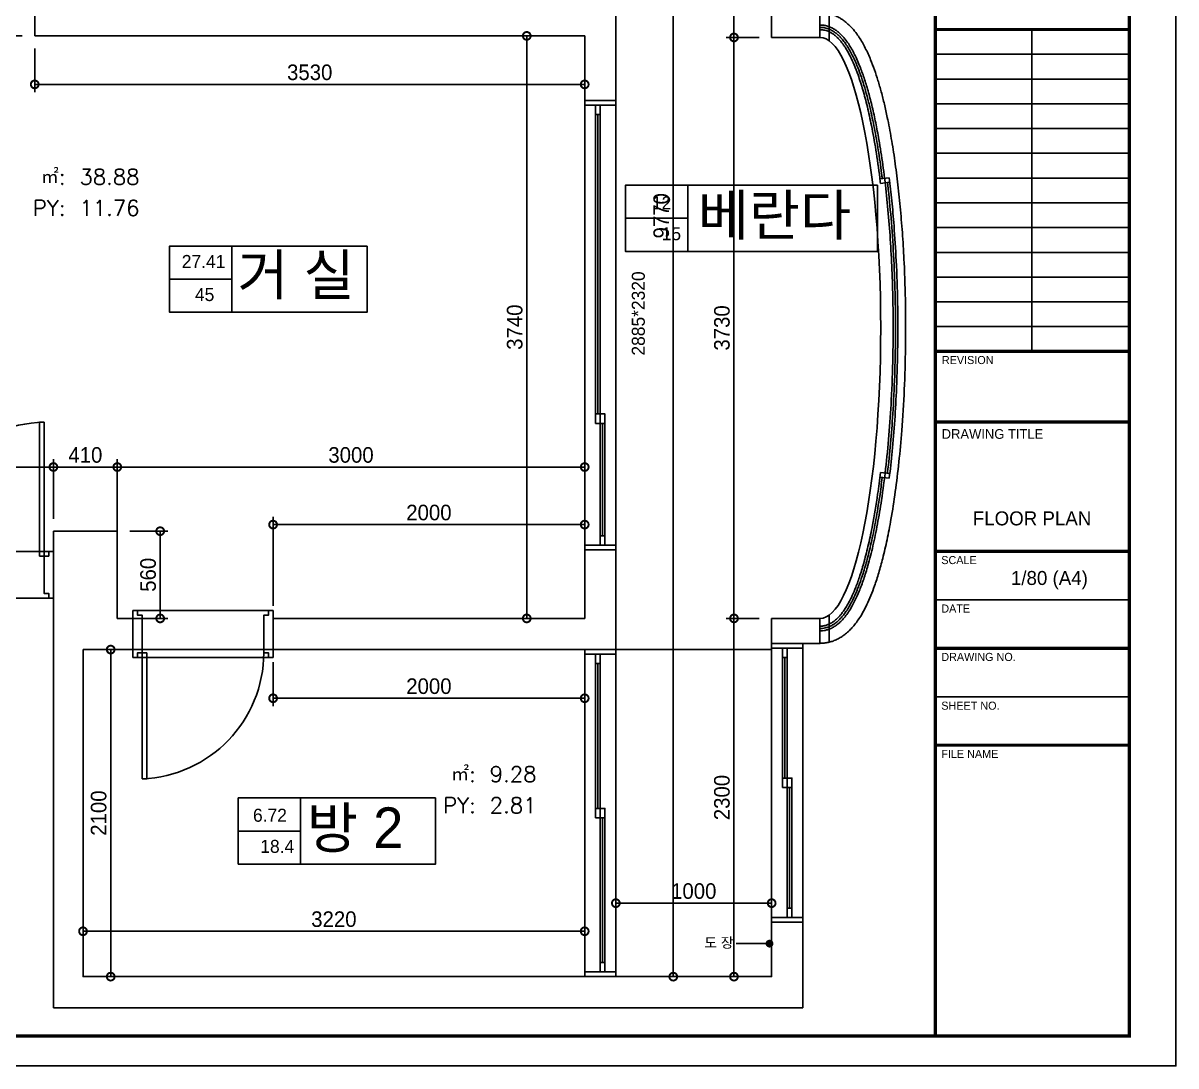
# Model space of a CAD drawing. Header units: inches. Extents: x -192760 to -100777, y -168280 to -114728.
# Drawn here: x -128288 to -120888, y -129222 to -122526 of the extents above; entities that cross this region are included whole.
import ezdxf
from ezdxf.enums import TextEntityAlignment as Align

# ---------------------------------------------------------------- set-up
doc = ezdxf.new("R2010")
doc.units = ezdxf.units.IN
doc.header["$LTSCALE"] = 50
doc.header["$MEASUREMENT"] = 0
for name, color, linetype in [('TB', 7, 'Continuous'), ('가구', 1, 'Continuous'), ('도면층2', 2, 'Continuous'), ('도면층4', 4, 'Continuous'), ('도면층5', 5, 'Continuous'), ('텍스트', 4, 'Continuous')]:
    doc.layers.add(name, color=color, linetype=linetype)
doc.styles.get("Standard").update_dxf_attribs({"font": 'txt.shx', "bigfont": 'whgtxt.shx'})
doc.styles.add('TITLE_BLOCK_01', font='', dxfattribs={"height": 2.5})
doc.styles.add('스타일1', font='HY울릉도M.TTF')
doc.styles.add('휴먼엑스포', font='Expo M.ttf')
doc.styles.get('TITLE_BLOCK_01').set_extended_font_data('AvantGarde Bk BT')
doc.dimstyles.new('404040', dxfattribs={"dimscale": 40, "dimtxt": 2.5, "dimasz": 2.5, "dimexe": 1.25, "dimexo": 2, "dimtad": 1, "dimdec": 0, "dimtxsty": '스타일1', "dimblk": 'DOTSMALL', "dimcen": 2.5, "dimclrd": 1, "dimclre": 1, "dimclrt": 2, "dimadec": 0, "dimazin": 0, "dimtfac": 1, "dimtdec": 0, "dimtix": 1, "dimtmove": 0, "dimatfit": 3, "dimldrblk": 'DOTSMALL', "dimfxl": 0, "dimarcsym": 0})

# ---------------------------------------------------------------- blocks, each defined once
blk = doc.blocks.new('_DOTSMALL')
at = {"color": 0, "linetype": 'ByBlock', "const_width": 0.5}
blk.add_lwpolyline([(-0.0625, 0, 1), (0.0625, 0, 1)], format="xyb", close=True, dxfattribs=at)
blk = doc.blocks.new('*D44')
at = {"layer": 'Defpoints', "color": 0}
for p in [(-128212.8, -122608.5), (-124682.8, -122608.5), (-124682.8, -122919.8)]:
    blk.add_point(p, dxfattribs=at)
at = {"layer": '도면층2', "color": 1, "lineweight": -2}
for p, q in [((-128212.8, -122688.5), (-128212.8, -122969.8)), ((-124682.8, -122688.5), (-124682.8, -122969.8)), ((-128212.8, -122919.8), (-124682.8, -122919.8))]:
    blk.add_line(p, q, dxfattribs=at)
at = {"layer": '도면층2', "color": 1, "lineweight": -2, "xscale": 100, "yscale": 100, "zscale": 100, "rotation": 180}
blk.add_blockref('_DOTSMALL', (-128212.8, -122919.8), dxfattribs=at)
at = {"layer": '도면층2', "color": 1, "lineweight": -2, "xscale": 100, "yscale": 100, "zscale": 100}
blk.add_blockref('_DOTSMALL', (-124682.8, -122919.8), dxfattribs=at)
at = {"layer": '도면층2', "color": 2, "insert": (-126447.8, -122842.8), "char_height": 100, "attachment_point": 5, "style": '스타일1'}
blk.add_mtext('3530', dxfattribs=at)
blk = doc.blocks.new('*D45')
at = {"layer": 'Defpoints', "color": 0}
for p in [(-124682.8, -122608.5), (-125054.6, -126348.5), (-124682.8, -126348.5)]:
    blk.add_point(p, dxfattribs=at)
at = {"layer": '도면층2', "color": 1, "lineweight": -2}
for p, q in [((-124762.8, -122608.5), (-125104.6, -122608.5)), ((-125054.6, -122608.5), (-125054.6, -126348.5)), ((-124762.8, -126348.5), (-125104.6, -126348.5))]:
    blk.add_line(p, q, dxfattribs=at)
at = {"layer": '도면층2', "color": 1, "lineweight": -2, "xscale": 100, "yscale": 100, "zscale": 100}
for p, rotation in [((-125054.6, -122608.5), 90), ((-125054.6, -126348.5), 270)]:
    blk.add_blockref('_DOTSMALL', p, dxfattribs=dict(at, rotation=rotation))
at = {"layer": '도면층2', "color": 2, "insert": (-125131.6, -124478.5), "char_height": 100, "attachment_point": 5, "rotation": 90, "style": '스타일1'}
blk.add_mtext('3740', dxfattribs=at)
blk = doc.blocks.new('*D46')
at = {"layer": 'Defpoints', "color": 0}
for p in [(-127682.8, -125376.5), (-127682.8, -126348.5), (-124682.8, -126348.5)]:
    blk.add_point(p, dxfattribs=at)
at = {"layer": '도면층2', "color": 1, "lineweight": -2}
for p, q in [((-127682.8, -126268.5), (-127682.8, -125326.5)), ((-124682.8, -126268.5), (-124682.8, -125326.5)), ((-124682.8, -125376.5), (-127682.8, -125376.5))]:
    blk.add_line(p, q, dxfattribs=at)
at = {"layer": '도면층2', "color": 1, "lineweight": -2, "xscale": 100, "yscale": 100, "zscale": 100, "rotation": 180}
blk.add_blockref('_DOTSMALL', (-127682.8, -125376.5), dxfattribs=at)
at = {"layer": '도면층2', "color": 1, "lineweight": -2, "xscale": 100, "yscale": 100, "zscale": 100}
blk.add_blockref('_DOTSMALL', (-124682.8, -125376.5), dxfattribs=at)
at = {"layer": '도면층2', "color": 2, "insert": (-126182.8, -125299.5), "char_height": 100, "attachment_point": 5, "style": '스타일1'}
blk.add_mtext('3000', dxfattribs=at)
blk = doc.blocks.new('*D37')
at = {"layer": 'Defpoints', "color": 0}
for p in [(-127682.8, -125788.5), (-127407.6, -125788.5), (-127682.8, -126348.5)]:
    blk.add_point(p, dxfattribs=at)
at = {"layer": '도면층2', "color": 1, "lineweight": -2}
for p, q in [((-127602.8, -125788.5), (-127357.6, -125788.5)), ((-127407.6, -126348.5), (-127407.6, -125788.5)), ((-127602.8, -126348.5), (-127357.6, -126348.5))]:
    blk.add_line(p, q, dxfattribs=at)
at = {"layer": '도면층2', "color": 1, "lineweight": -2, "xscale": 100, "yscale": 100, "zscale": 100}
for p, rotation in [((-127407.6, -125788.5), 90), ((-127407.6, -126348.5), 270)]:
    blk.add_blockref('_DOTSMALL', p, dxfattribs=dict(at, rotation=rotation))
at = {"layer": '도면층2', "color": 2, "insert": (-127484.7, -126068.5), "char_height": 100, "attachment_point": 5, "rotation": 90, "style": '스타일1'}
blk.add_mtext('560', dxfattribs=at)
blk = doc.blocks.new('*D47')
at = {"layer": 'Defpoints', "color": 0}
for p in [(-124682.8, -125746.2), (-126682.8, -126348.5), (-124682.8, -126348.5)]:
    blk.add_point(p, dxfattribs=at)
at = {"layer": '도면층2', "color": 1, "lineweight": -2}
for p, q in [((-126682.8, -126268.5), (-126682.8, -125696.2)), ((-124682.8, -126268.5), (-124682.8, -125696.2)), ((-126682.8, -125746.2), (-124682.8, -125746.2))]:
    blk.add_line(p, q, dxfattribs=at)
at = {"layer": '도면층2', "color": 1, "lineweight": -2, "xscale": 100, "yscale": 100, "zscale": 100, "rotation": 180}
blk.add_blockref('_DOTSMALL', (-126682.8, -125746.2), dxfattribs=at)
at = {"layer": '도면층2', "color": 1, "lineweight": -2, "xscale": 100, "yscale": 100, "zscale": 100}
blk.add_blockref('_DOTSMALL', (-124682.8, -125746.2), dxfattribs=at)
at = {"layer": '도면층2', "color": 2, "insert": (-125682.8, -125669.2), "char_height": 100, "attachment_point": 5, "style": '스타일1'}
blk.add_mtext('2000', dxfattribs=at)
blk = doc.blocks.new('*D48')
at = {"layer": 'Defpoints', "color": 0}
for p in [(-128092.8, -125376.5), (-128092.8, -125788.5), (-127682.8, -125797.5)]:
    blk.add_point(p, dxfattribs=at)
at = {"layer": '도면층2', "color": 1, "lineweight": -2}
for p, q in [((-128092.8, -125708.5), (-128092.8, -125326.5)), ((-127682.8, -125717.5), (-127682.8, -125326.5)), ((-127682.8, -125376.5), (-128092.8, -125376.5))]:
    blk.add_line(p, q, dxfattribs=at)
at = {"layer": '도면층2', "color": 1, "lineweight": -2, "xscale": 100, "yscale": 100, "zscale": 100, "rotation": 180}
blk.add_blockref('_DOTSMALL', (-128092.8, -125376.5), dxfattribs=at)
at = {"layer": '도면층2', "color": 1, "lineweight": -2, "xscale": 100, "yscale": 100, "zscale": 100}
blk.add_blockref('_DOTSMALL', (-127682.8, -125376.5), dxfattribs=at)
at = {"layer": '도면층2', "color": 2, "insert": (-127887.8, -125299.5), "char_height": 100, "attachment_point": 5, "style": '스타일1'}
blk.add_mtext('410', dxfattribs=at)
blk = doc.blocks.new('*D49')
at = {"layer": 'Defpoints', "color": 0}
for p in [(-129042.8, -125376.5), (-129042.8, -125788.5), (-128092.8, -125788.5)]:
    blk.add_point(p, dxfattribs=at)
at = {"layer": '도면층2', "color": 1, "lineweight": -2}
for p, q in [((-129042.8, -125708.5), (-129042.8, -125326.5)), ((-128092.8, -125708.5), (-128092.8, -125326.5)), ((-128092.8, -125376.5), (-129042.8, -125376.5))]:
    blk.add_line(p, q, dxfattribs=at)
at = {"layer": '도면층2', "color": 1, "lineweight": -2, "xscale": 100, "yscale": 100, "zscale": 100, "rotation": 180}
blk.add_blockref('_DOTSMALL', (-129042.8, -125376.5), dxfattribs=at)
at = {"layer": '도면층2', "color": 1, "lineweight": -2, "xscale": 100, "yscale": 100, "zscale": 100}
blk.add_blockref('_DOTSMALL', (-128092.8, -125376.5), dxfattribs=at)
at = {"layer": '도면층2', "color": 2, "insert": (-128567.8, -125299.4), "char_height": 100, "attachment_point": 5, "style": '스타일1'}
blk.add_mtext('950', dxfattribs=at)
blk = doc.blocks.new('*D74')
at = {"layer": 'Defpoints', "color": 0}
for p in [(-127902.8, -126548.5), (-127902.8, -128648.5), (-127725.3, -128648.5)]:
    blk.add_point(p, dxfattribs=at)
at = {"layer": '도면층2', "color": 1, "lineweight": -2}
for p, q in [((-127822.8, -126548.5), (-127675.3, -126548.5)), ((-127725.3, -126548.5), (-127725.3, -128648.5)), ((-127822.8, -128648.5), (-127675.3, -128648.5))]:
    blk.add_line(p, q, dxfattribs=at)
at = {"layer": '도면층2', "color": 1, "lineweight": -2, "xscale": 100, "yscale": 100, "zscale": 100}
for p, rotation in [((-127725.3, -126548.5), 90), ((-127725.3, -128648.5), 270)]:
    blk.add_blockref('_DOTSMALL', p, dxfattribs=dict(at, rotation=rotation))
at = {"layer": '도면층2', "color": 2, "insert": (-127802.3, -127598.5), "char_height": 100, "attachment_point": 5, "rotation": 90, "style": '스타일1'}
blk.add_mtext('2100', dxfattribs=at)
blk = doc.blocks.new('*D75')
at = {"layer": 'Defpoints', "color": 0}
for p in [(-124682.8, -128357.1), (-127902.8, -128648.5), (-124682.8, -128648.5)]:
    blk.add_point(p, dxfattribs=at)
at = {"layer": '도면층2', "color": 1, "lineweight": -2}
for p, q in [((-127902.8, -128568.5), (-127902.8, -128307.1)), ((-124682.8, -128568.5), (-124682.8, -128307.1)), ((-127902.8, -128357.1), (-124682.8, -128357.1))]:
    blk.add_line(p, q, dxfattribs=at)
at = {"layer": '도면층2', "color": 1, "lineweight": -2, "xscale": 100, "yscale": 100, "zscale": 100, "rotation": 180}
blk.add_blockref('_DOTSMALL', (-127902.8, -128357.1), dxfattribs=at)
at = {"layer": '도면층2', "color": 1, "lineweight": -2, "xscale": 100, "yscale": 100, "zscale": 100}
blk.add_blockref('_DOTSMALL', (-124682.8, -128357.1), dxfattribs=at)
at = {"layer": '도면층2', "color": 2, "insert": (-126292.8, -128280.1), "char_height": 100, "attachment_point": 5, "style": '스타일1'}
blk.add_mtext('3220', dxfattribs=at)
blk = doc.blocks.new('*D76')
at = {"layer": 'Defpoints', "color": 0}
for p in [(-126682.8, -126548.5), (-124682.8, -126548.5), (-126682.8, -126861.2)]:
    blk.add_point(p, dxfattribs=at)
at = {"layer": '도면층2', "color": 1, "lineweight": -2}
for p, q in [((-126682.8, -126628.5), (-126682.8, -126911.2)), ((-124682.8, -126628.5), (-124682.8, -126911.2)), ((-124682.8, -126861.2), (-126682.8, -126861.2))]:
    blk.add_line(p, q, dxfattribs=at)
at = {"layer": '도면층2', "color": 1, "lineweight": -2, "xscale": 100, "yscale": 100, "zscale": 100, "rotation": 180}
blk.add_blockref('_DOTSMALL', (-126682.8, -126861.2), dxfattribs=at)
at = {"layer": '도면층2', "color": 1, "lineweight": -2, "xscale": 100, "yscale": 100, "zscale": 100}
blk.add_blockref('_DOTSMALL', (-124682.8, -126861.2), dxfattribs=at)
at = {"layer": '도면층2', "color": 2, "insert": (-125682.8, -126784.2), "char_height": 100, "attachment_point": 5, "style": '스타일1'}
blk.add_mtext('2000', dxfattribs=at)
blk = doc.blocks.new('*D77')
at = {"layer": 'Defpoints', "color": 0}
for p in [(-124482.8, -118878.5), (-124114.2, -118878.5), (-124482.8, -128648.5)]:
    blk.add_point(p, dxfattribs=at)
at = {"layer": '도면층2', "color": 1, "lineweight": -2}
for p, q in [((-124402.8, -118878.5), (-124064.2, -118878.5)), ((-124114.2, -128648.5), (-124114.2, -118878.5)), ((-124402.8, -128648.5), (-124064.2, -128648.5))]:
    blk.add_line(p, q, dxfattribs=at)
at = {"layer": '도면층2', "color": 1, "lineweight": -2, "xscale": 100, "yscale": 100, "zscale": 100}
for p, rotation in [((-124114.2, -118878.5), 90), ((-124114.2, -128648.5), 270)]:
    blk.add_blockref('_DOTSMALL', p, dxfattribs=dict(at, rotation=rotation))
at = {"layer": '도면층2', "color": 2, "insert": (-124191.2, -123763.5), "char_height": 100, "attachment_point": 5, "rotation": 90, "style": '스타일1'}
blk.add_mtext('9770', dxfattribs=at)
blk = doc.blocks.new('*D78')
at = {"layer": 'Defpoints', "color": 0}
for p in [(-123482.8, -128176.7), (-124482.8, -128648.5), (-123482.8, -128648.5)]:
    blk.add_point(p, dxfattribs=at)
at = {"layer": '도면층2', "color": 1, "lineweight": -2}
for p, q in [((-124482.8, -128568.5), (-124482.8, -128126.7)), ((-123482.8, -128568.5), (-123482.8, -128126.7)), ((-124482.8, -128176.7), (-123482.8, -128176.7))]:
    blk.add_line(p, q, dxfattribs=at)
at = {"layer": '도면층2', "color": 1, "lineweight": -2, "xscale": 100, "yscale": 100, "zscale": 100, "rotation": 180}
blk.add_blockref('_DOTSMALL', (-124482.8, -128176.7), dxfattribs=at)
at = {"layer": '도면층2', "color": 1, "lineweight": -2, "xscale": 100, "yscale": 100, "zscale": 100}
blk.add_blockref('_DOTSMALL', (-123482.8, -128176.7), dxfattribs=at)
at = {"layer": '도면층2', "color": 2, "insert": (-123982.8, -128099.7), "char_height": 100, "attachment_point": 5, "style": '스타일1'}
blk.add_mtext('1000', dxfattribs=at)
blk = doc.blocks.new('*D79')
at = {"layer": 'Defpoints', "color": 0}
for p in [(-123724.6, -126348.5), (-123482.8, -126348.5), (-123482.8, -128648.5)]:
    blk.add_point(p, dxfattribs=at)
at = {"layer": '도면층2', "color": 1, "lineweight": -2}
for p, q in [((-123562.8, -126348.5), (-123774.6, -126348.5)), ((-123724.6, -128648.5), (-123724.6, -126348.5)), ((-123562.8, -128648.5), (-123774.6, -128648.5))]:
    blk.add_line(p, q, dxfattribs=at)
at = {"layer": '도면층2', "color": 1, "lineweight": -2, "xscale": 100, "yscale": 100, "zscale": 100}
for p, rotation in [((-123724.6, -126348.5), 90), ((-123724.6, -128648.5), 270)]:
    blk.add_blockref('_DOTSMALL', p, dxfattribs=dict(at, rotation=rotation))
at = {"layer": '도면층2', "color": 2, "insert": (-123801.6, -127498.5), "char_height": 100, "attachment_point": 5, "rotation": 90, "style": '스타일1'}
blk.add_mtext('2300', dxfattribs=at)
blk = doc.blocks.new('*D80')
at = {"layer": 'Defpoints', "color": 0}
for p in [(-123724.6, -122618.5), (-123482.8, -122618.5), (-123482.8, -126348.5)]:
    blk.add_point(p, dxfattribs=at)
at = {"layer": '도면층2', "color": 1, "lineweight": -2}
for p, q in [((-123562.8, -122618.5), (-123774.6, -122618.5)), ((-123724.6, -126348.5), (-123724.6, -122618.5)), ((-123562.8, -126348.5), (-123774.6, -126348.5))]:
    blk.add_line(p, q, dxfattribs=at)
at = {"layer": '도면층2', "color": 1, "lineweight": -2, "xscale": 100, "yscale": 100, "zscale": 100}
for p, rotation in [((-123724.6, -122618.5), 90), ((-123724.6, -126348.5), 270)]:
    blk.add_blockref('_DOTSMALL', p, dxfattribs=dict(at, rotation=rotation))
at = {"layer": '도면층2', "color": 2, "insert": (-123801.6, -124483.5), "char_height": 100, "attachment_point": 5, "rotation": 90, "style": '스타일1'}
blk.add_mtext('3730', dxfattribs=at)
blk = doc.blocks.new('*D81')
at = {"layer": 'Defpoints', "color": 0}
for p in [(-123724.6, -118878.5), (-123482.8, -118878.5), (-123482.8, -122618.5)]:
    blk.add_point(p, dxfattribs=at)
at = {"layer": '도면층2', "color": 1, "lineweight": -2}
for p, q in [((-123562.8, -118878.5), (-123774.6, -118878.5)), ((-123724.6, -122618.5), (-123724.6, -118878.5)), ((-123562.8, -122618.5), (-123774.6, -122618.5))]:
    blk.add_line(p, q, dxfattribs=at)
at = {"layer": '도면층2', "color": 1, "lineweight": -2, "xscale": 100, "yscale": 100, "zscale": 100}
for p, rotation in [((-123724.6, -118878.5), 90), ((-123724.6, -122618.5), 270)]:
    blk.add_blockref('_DOTSMALL', p, dxfattribs=dict(at, rotation=rotation))
at = {"layer": '도면층2', "color": 2, "insert": (-123801.6, -120748.5), "char_height": 100, "attachment_point": 5, "rotation": 90, "style": '스타일1'}
blk.add_mtext('3740', dxfattribs=at)
blk = doc.blocks.new('*D82')
at = {"layer": 'Defpoints', "color": 0}
for p in [(-128559.2, -121178.5), (-128212.8, -121178.5), (-128212.8, -122608.5)]:
    blk.add_point(p, dxfattribs=at)
at = {"layer": '도면층2', "color": 1, "lineweight": -2}
for p, q in [((-128292.8, -121178.5), (-128609.2, -121178.5)), ((-128559.2, -122608.5), (-128559.2, -121178.5)), ((-128292.8, -122608.5), (-128609.2, -122608.5))]:
    blk.add_line(p, q, dxfattribs=at)
at = {"layer": '도면층2', "color": 1, "lineweight": -2, "xscale": 100, "yscale": 100, "zscale": 100}
for p, rotation in [((-128559.2, -121178.5), 90), ((-128559.2, -122608.5), 270)]:
    blk.add_blockref('_DOTSMALL', p, dxfattribs=dict(at, rotation=rotation))
at = {"layer": '도면층2', "color": 2, "insert": (-128636.2, -121893.5), "char_height": 100, "attachment_point": 5, "rotation": 90, "style": '스타일1'}
blk.add_mtext('1430', dxfattribs=at)

msp = doc.modelspace()

# ---------------------------------------------------------------- linework, layer by layer
at = {"layer": 'TB'}
for p, q in [((-121813.6, -122567.5), (-121813.6, -124634)), ((-122431.5, -122726.5), (-121186.4, -122726.5)), ((-122431.5, -122726.5), (-121186.4, -122726.5)), ((-122431.5, -122885.5), (-121186.4, -122885.5)), ((-122431.5, -122885.5), (-121186.4, -122885.5)), ((-122431.5, -123044.4), (-121186.4, -123044.4)), ((-122431.5, -123044.4), (-121186.4, -123044.4)), ((-121186.4, -123203.4), (-122431.5, -123203.4)), ((-122431.5, -123362.3), (-121186.4, -123362.3)), ((-122431.5, -123362.3), (-121186.4, -123362.3)), ((-122431.5, -123521.3), (-121186.4, -123521.3)), ((-122431.5, -123521.3), (-121186.4, -123521.3)), ((-122431.5, -123680.3), (-121186.4, -123680.3)), ((-122431.5, -123680.3), (-121186.4, -123680.3)), ((-122431.5, -123839.2), (-121186.4, -123839.2)), ((-122431.5, -123839.2), (-121186.4, -123839.2)), ((-122431.5, -123998.2), (-121186.4, -123998.2)), ((-122431.5, -123998.2), (-121186.4, -123998.2)), ((-121186.4, -124157.2), (-122431.5, -124157.2)), ((-121186.4, -124316.1), (-122431.5, -124316.1)), ((-121186.4, -124475.1), (-122431.5, -124475.1)), ((-121186.4, -124475.1), (-122431.5, -124475.1))]:
    msp.add_line(p, q, dxfattribs=at)
at = {"layer": 'TB', "const_width": 20.8}
msp.add_lwpolyline([(-137580.9, -129030.3), (-121186.4, -129030.3), (-121186.4, -118143.6), (-137580.9, -118143.6)], close=True, dxfattribs=at)
for points in [[(-122431.5, -129030.3), (-122431.5, -118143.6)], [(-121191, -122567.5), (-122436.2, -122567.5)], [(-121186.4, -122567.5), (-122431.5, -122567.5)], [(-122431.5, -124634), (-121186.4, -124634)], [(-122431.5, -125087.3), (-121186.4, -125087.3)], [(-122431.5, -125917.4), (-121186.4, -125917.4)], [(-122431.5, -126540), (-121186.4, -126540)], [(-122431.5, -127162.5), (-121186.4, -127162.5)]]:
    msp.add_lwpolyline(points, dxfattribs=at)
at = {"layer": 'TB'}
for points in [[(-122431.5, -126228.7), (-121186.4, -126228.7)], [(-122431.5, -126851.2), (-121186.4, -126851.2)]]:
    msp.add_lwpolyline(points, dxfattribs=at)
at = {"layer": '가구'}
msp.add_lwpolyline([(-137898.5, -117880.1), (-120887.7, -117880.1), (-120887.7, -129221.9), (-137898.5, -129221.9)], close=True, dxfattribs=at)
at = {"layer": '도면층2'}
for p, q in [((-124482.8, -121983.5), (-124482.8, -123023.5)), ((-128212.8, -122608.5), (-128212.8, -122308.5)), ((-123482.8, -122393.5), (-123482.8, -122618.5)), ((-123172.8, -122458.5), (-123172.8, -122618.5)), ((-124682.8, -122608.5), (-128212.8, -122608.5)), ((-124682.8, -122608.5), (-124682.8, -123023.5)), ((-123482.8, -122618.5), (-123172.8, -122618.5)), ((-124682.8, -123023.5), (-124482.8, -123023.5)), ((-128092.8, -125788.5), (-128092.8, -128848.5)), ((-127682.8, -125788.5), (-128092.8, -125788.5)), ((-127682.8, -125788.5), (-127682.8, -126348.5)), ((-124682.8, -125908.5), (-124682.8, -126348.5)), ((-124482.8, -125908.5), (-124682.8, -125908.5)), ((-124682.8, -125908.5), (-124482.8, -125908.5)), ((-124482.8, -125908.5), (-124482.8, -126548.5)), ((-128092.8, -125968.5), (-128092.8, -126168.5)), ((-127582.8, -126348.5), (-127682.8, -126348.5)), ((-127582.8, -126548.5), (-127582.8, -126348.5)), ((-124682.8, -126348.5), (-126682.8, -126348.5)), ((-126682.8, -126548.5), (-126682.8, -126348.5)), ((-123172.8, -126348.5), (-123482.8, -126348.5)), ((-123482.8, -126348.5), (-123482.8, -126508.5)), ((-123172.8, -126348.5), (-123172.8, -126508.5)), ((-123172.8, -126508.5), (-123482.8, -126508.5)), ((-127902.8, -128648.5), (-127902.8, -126548.5)), ((-127582.8, -126548.5), (-127902.8, -126548.5)), ((-124482.8, -126548.5), (-126682.8, -126548.5)), ((-123282.8, -128298.5), (-123482.8, -128298.5)), ((-123482.8, -128298.5), (-123482.8, -128648.5)), ((-123282.8, -128298.5), (-123482.8, -128298.5)), ((-123282.8, -128298.5), (-123282.8, -128848.5)), ((-123482.8, -128648.5), (-127902.8, -128648.5)), ((-123282.8, -128848.5), (-128092.8, -128848.5))]:
    msp.add_line(p, q, dxfattribs=at)
msp.add_lwpolyline([(-127902.8, -126548.5), (-123482.8, -126548.5), (-123482.8, -128648.5), (-127902.8, -128648.5)], close=True, dxfattribs=at)
at = {"layer": '도면층4'}
for p, q in [((-123172.8, -122618.5), (-123172.8, -122458.5)), ((-123112.8, -122640.7), (-123112.8, -122466)), ((-124682.8, -125908.5), (-124682.8, -123023.5)), ((-124682.8, -123023.5), (-124482.8, -123023.5)), ((-124682.8, -123053.5), (-124482.8, -123053.5)), ((-124482.8, -123023.5), (-124482.8, -125908.5)), ((-124597.8, -123113.5), (-124597.8, -125036)), ((-124021.3, -123991.9), (-124021.3, -123567.4)), ((-122787.7, -123526.1), (-122728.1, -123518.8)), ((-122784.1, -123555.8), (-122724.5, -123548.6)), ((-124021.3, -123779.7), (-124421.3, -123779.7)), ((-126946.9, -124382.7), (-126946.9, -123958.2)), ((-126946.9, -124170.5), (-127346.9, -124170.5)), ((-128152.8, -125088.5), (-128182.8, -125088.5)), ((-128182.8, -125948.5), (-128182.8, -125089)), ((-128152.8, -125948.5), (-128152.8, -125088.5)), ((-124567.8, -125096), (-124567.8, -125818.5)), ((-122784.1, -125411.1), (-122724.5, -125418.3)), ((-122787.7, -125440.9), (-122728.1, -125448.1)), ((-128092.8, -125918.5), (-129042.8, -125918.5)), ((-128152.8, -125948.5), (-128182.8, -125948.5)), ((-128092.8, -126218.5), (-128092.8, -125918.5)), ((-128092.8, -125918.5), (-128092.8, -126218.5)), ((-124482.8, -125878.5), (-124682.8, -125878.5)), ((-124482.8, -125908.5), (-124682.8, -125908.5)), ((-129042.8, -126218.5), (-128092.8, -126218.5)), ((-126682.8, -126298.5), (-127582.8, -126298.5)), ((-127582.8, -126298.5), (-127582.8, -126598.5)), ((-127582.8, -126598.5), (-127582.8, -126298.5)), ((-126682.8, -126598.5), (-126682.8, -126298.5)), ((-123172.8, -126348.5), (-123172.8, -126508.5)), ((-123112.8, -126326.3), (-123112.8, -126501)), ((-123482.8, -128298.5), (-123482.8, -126508.5)), ((-123482.8, -126508.5), (-123282.8, -126508.5)), ((-123482.8, -126538.5), (-123282.8, -126538.5)), ((-123282.8, -126508.5), (-123282.8, -128298.5)), ((-127582.8, -126598.5), (-126682.8, -126598.5)), ((-127522.8, -126568.5), (-127522.8, -127378.5)), ((-127522.8, -126568.5), (-127492.8, -126568.5)), ((-127492.8, -126568.5), (-127492.8, -127377.9)), ((-124682.8, -128648.5), (-124682.8, -126548.5)), ((-124682.8, -126548.5), (-124482.8, -126548.5)), ((-124682.8, -126578.5), (-124482.8, -126578.5)), ((-124482.8, -126548.5), (-124482.8, -128648.5)), ((-123397.8, -127373.5), (-123397.8, -126598.5)), ((-124597.8, -126638.5), (-124597.8, -127568.5)), ((-127522.8, -127378.5), (-127492.8, -127378.5)), ((-126506.5, -127925.6), (-126506.5, -127501.1)), ((-123367.8, -128208.5), (-123367.8, -127433.5)), ((-124567.8, -127628.5), (-124567.8, -128558.5)), ((-126506.5, -127713.4), (-126906.5, -127713.4)), ((-123282.8, -128268.5), (-123482.8, -128268.5)), ((-123282.8, -128298.5), (-123482.8, -128298.5)), ((-123496.6, -128436.6), (-123709.6, -128436.6)), ((-124482.8, -128618.5), (-124682.8, -128618.5)), ((-124482.8, -128648.5), (-124682.8, -128648.5))]:
    msp.add_line(p, q, dxfattribs=at)
for points in [[(-124612.8, -123053.5), (-124582.8, -123053.5), (-124582.8, -123113.5), (-124612.8, -123113.5)], [(-122804.2, -123567.4), (-124421.3, -123567.4), (-124421.3, -123991.9), (-122804.2, -123991.9)], [(-126079.8, -123958.2), (-127346.9, -123958.2), (-127346.9, -124382.7), (-126079.8, -124382.7)], [(-124612.8, -125036), (-124582.8, -125036), (-124582.8, -125096), (-124612.8, -125096)], [(-124582.8, -125036), (-124552.8, -125036), (-124552.8, -125096), (-124582.8, -125096)], [(-124582.8, -125818.5), (-124552.8, -125818.5), (-124552.8, -125878.5), (-124582.8, -125878.5)], [(-123382.8, -126598.5), (-123412.8, -126598.5), (-123412.8, -126538.5), (-123382.8, -126538.5)], [(-124612.8, -126578.5), (-124582.8, -126578.5), (-124582.8, -126638.5), (-124612.8, -126638.5)], [(-123382.8, -127433.5), (-123412.8, -127433.5), (-123412.8, -127373.5), (-123382.8, -127373.5)], [(-123352.8, -127433.5), (-123382.8, -127433.5), (-123382.8, -127373.5), (-123352.8, -127373.5)], [(-125639.4, -127501.1), (-126906.5, -127501.1), (-126906.5, -127925.6), (-125639.4, -127925.6)], [(-124612.8, -127568.5), (-124582.8, -127568.5), (-124582.8, -127628.5), (-124612.8, -127628.5)], [(-124582.8, -127568.5), (-124552.8, -127568.5), (-124552.8, -127628.5), (-124582.8, -127628.5)], [(-123352.8, -128268.5), (-123382.8, -128268.5), (-123382.8, -128208.5), (-123352.8, -128208.5)], [(-124582.8, -128558.5), (-124552.8, -128558.5), (-124552.8, -128618.5), (-124582.8, -128618.5)]]:
    msp.add_lwpolyline(points, close=True, dxfattribs=at)
for points in [[(-128092.8, -125918.5), (-128122.8, -125918.5), (-128122.8, -125948.5), (-128152.8, -125948.5), (-128152.8, -126188.5), (-128122.8, -126188.5), (-128122.8, -126218.5), (-128092.8, -126218.5), (-128092.8, -125918.5)], [(-127582.8, -126598.5), (-127552.8, -126598.5), (-127552.8, -126568.5), (-127522.8, -126568.5), (-127522.8, -126328.5), (-127552.8, -126328.5), (-127552.8, -126298.5), (-127582.8, -126298.5), (-127582.8, -126598.5)], [(-126682.8, -126598.5), (-126712.8, -126598.5), (-126712.8, -126568.5), (-126742.8, -126568.5), (-126742.8, -126328.5), (-126712.8, -126328.5), (-126712.8, -126298.5), (-126682.8, -126298.5), (-126682.8, -126598.5)]]:
    msp.add_lwpolyline(points, dxfattribs=at)
at = {"layer": '도면층4', "const_width": 25}
msp.add_lwpolyline([(-123484.1, -128436.6, -1), (-123509.1, -128436.6, -1)], format="xyb", close=True, dxfattribs=at)
at = {"layer": '도면층4', "extrusion": (0, 0, -1)}
msp.add_ellipse((-123172.8, -124483.5), major_axis=(0, -1865), ratio=0.209115, start_param=3.141593, end_param=6.283185, dxfattribs=at)
at = {"layer": '도면층4'}
for points, knots in [([(-123172.8, -122458.5), (-123162.5, -122458.5), (-123152.2, -122459.1), (-123131.9, -122461.7), (-123122, -122463.7), (-123102.6, -122468.6), (-123093.2, -122471.6), (-123075.1, -122478.6), (-123066.4, -122482.5), (-123049.8, -122491), (-123041.9, -122495.6), (-123026.7, -122505.4), (-123019.5, -122510.5), (-123005.7, -122521.2), (-122999.1, -122526.7), (-122986.6, -122538.1), (-122980.6, -122544), (-122969, -122556), (-122963.5, -122562.1), (-122952.8, -122574.6), (-122947.6, -122581), (-122935, -122597.6), (-122927.7, -122607.9), (-122913.7, -122629.2), (-122907, -122640.2), (-122894, -122662.8), (-122887.8, -122674.4), (-122875.6, -122698.3), (-122869.7, -122710.6), (-122858.3, -122735.9), (-122852.7, -122748.9), (-122838.9, -122782.6), (-122830.8, -122803.8), (-122815.2, -122847.9), (-122807.7, -122870.9), (-122793.1, -122918.5), (-122786, -122943.1), (-122772.2, -122994.2), (-122765.6, -123020.5), (-122752.7, -123074.9), (-122746.5, -123102.9), (-122731.4, -123174.9), (-122722.8, -123220), (-122706.7, -123313.3), (-122699.1, -123361.6), (-122684.9, -123461.1), (-122678.3, -123512.3), (-122666.2, -123617.2), (-122660.7, -123670.9), (-122650.8, -123780.5), (-122646.3, -123836.3), (-122638.6, -123949.6), (-122635.3, -124007.1), (-122628.3, -124154.1), (-122625.5, -124244.5), (-122622.5, -124426.2), (-122622.4, -124517.6), (-122624.9, -124699.5), (-122627.5, -124790), (-122635.5, -124968.5), (-122640.8, -125056.4), (-122652.7, -125210.9), (-122658.9, -125278.2), (-122672.8, -125409.3), (-122680.5, -125473), (-122697.6, -125596.2), (-122706.8, -125655.6), (-122724.8, -125757.6), (-122733.2, -125801.1), (-122750.9, -125884.8), (-122760.2, -125924.9), (-122778.1, -125995.2), (-122786.5, -126025.9), (-122804, -126084.7), (-122813.1, -126112.8), (-122830.1, -126161.2), (-122838, -126182), (-122854.2, -126222), (-122862.6, -126241.1), (-122878.4, -126274.4), (-122885.7, -126288.7), (-122900.9, -126316.5), (-122908.8, -126329.9), (-122923.9, -126353.5), (-122931, -126363.9), (-122946, -126384), (-122953.8, -126393.8), (-122969.1, -126411.1), (-122976.3, -126418.8), (-122991.6, -126433.7), (-122999.7, -126440.8), (-123015.4, -126453.4), (-123022.9, -126458.9), (-123038.6, -126469.3), (-123046.8, -126474.3), (-123064.1, -126483.4), (-123073.2, -126487.6), (-123090.6, -126494.4), (-123098.7, -126497.1), (-123115.5, -126501.8), (-123124, -126503.7), (-123141.5, -126506.6), (-123150.5, -126507.6), (-123163.9, -126508.4), (-123168.3, -126508.5), (-123172.8, -126508.5)], [3.141593, 3.141593, 3.141593, 3.141593, 3.168318, 3.168318, 3.195044, 3.195044, 3.221769, 3.221769, 3.248494, 3.248494, 3.27522, 3.27522, 3.301945, 3.301945, 3.328671, 3.328671, 3.355396, 3.355396, 3.382122, 3.382122, 3.408847, 3.408847, 3.449894, 3.449894, 3.49094, 3.49094, 3.531987, 3.531987, 3.573034, 3.573034, 3.61408, 3.61408, 3.676622, 3.676622, 3.739165, 3.739165, 3.801707, 3.801707, 3.864249, 3.864249, 3.926792, 3.926792, 4.020706, 4.020706, 4.114621, 4.114621, 4.208536, 4.208536, 4.30245, 4.30245, 4.396365, 4.396365, 4.49028, 4.49028, 4.634291, 4.634291, 4.778302, 4.778302, 4.922313, 4.922313, 5.066325, 5.066325, 5.181637, 5.181637, 5.296949, 5.296949, 5.41226, 5.41226, 5.503569, 5.503569, 5.594878, 5.594878, 5.670836, 5.670836, 5.746794, 5.746794, 5.807886, 5.807886, 5.868978, 5.868978, 5.918382, 5.918382, 5.967786, 5.967786, 6.008559, 6.008559, 6.049333, 6.049333, 6.083253, 6.083253, 6.117174, 6.117174, 6.145316, 6.145316, 6.173458, 6.173458, 6.2016, 6.2016, 6.224938, 6.224938, 6.248275, 6.248275, 6.271612, 6.271612, 6.283185, 6.283185, 6.283185, 6.283185]), ([(-123172.8, -122553.5), (-123167, -122553.5), (-123161.2, -122553.8), (-123150.6, -122555.1), (-123145.8, -122555.9), (-123136.3, -122558), (-123131.6, -122559.2), (-123122.4, -122562.2), (-123117.9, -122563.8), (-123106.5, -122568.6), (-123099.7, -122572), (-123086.6, -122579.6), (-123080.3, -122583.8), (-123068.1, -122592.9), (-123062.2, -122597.7), (-123050.9, -122608), (-123045.3, -122613.5), (-123034.6, -122625), (-123029.4, -122631), (-123017.3, -122646), (-123010.5, -122655.2), (-122997.3, -122674.7), (-122990.9, -122685), (-122975.9, -122710.8), (-122967.5, -122726.7), (-122951.1, -122760.7), (-122943.1, -122778.7), (-122927.5, -122816.8), (-122919.9, -122836.8), (-122905.1, -122878.9), (-122897.8, -122901), (-122883.7, -122947), (-122876.9, -122971), (-122863.5, -123020.8), (-122857, -123046.7), (-122841.1, -123114.3), (-122831.9, -123157.2), (-122814.5, -123246.9), (-122806.2, -123293.6), (-122790.8, -123390.5), (-122783.5, -123440.7), (-122775.5, -123503), (-122774.1, -123513.6), (-122772.8, -123524.3)], [3.141593, 3.141593, 3.141593, 3.141593, 3.166318, 3.166318, 3.187264, 3.187264, 3.20821, 3.20821, 3.229156, 3.229156, 3.262365, 3.262365, 3.295574, 3.295574, 3.328782, 3.328782, 3.361991, 3.361991, 3.3952, 3.3952, 3.440977, 3.440977, 3.486755, 3.486755, 3.550178, 3.550178, 3.613602, 3.613602, 3.677025, 3.677025, 3.740448, 3.740448, 3.803872, 3.803872, 3.867295, 3.867295, 3.964001, 3.964001, 4.060707, 4.060707, 4.157413, 4.157413, 4.177157, 4.177157, 4.177157, 4.177157]), ([(-122739.4, -123550.4), (-122737.6, -123565.4), (-122735.9, -123580.4), (-122726.6, -123663.8), (-122719.9, -123734.2), (-122707.8, -123884.3), (-122702.6, -123964.3), (-122694.5, -124126.7), (-122691.6, -124209.2), (-122688, -124375.2), (-122687.4, -124458.7), (-122688.5, -124625.5), (-122690.2, -124708.7), (-122695.9, -124873.3), (-122699.9, -124954.8), (-122709.2, -125099.8), (-122714.1, -125163.8), (-122725.3, -125289.1), (-122731.6, -125350.4), (-122738.9, -125412.1), (-122739.1, -125414.3), (-122739.4, -125416.5)], [4.195377, 4.195377, 4.195377, 4.195377, 4.222598, 4.222598, 4.345169, 4.345169, 4.477941, 4.477941, 4.610712, 4.610712, 4.743484, 4.743484, 4.876255, 4.876255, 5.009026, 5.009026, 5.117207, 5.117207, 5.225387, 5.225387, 5.229401, 5.229401, 5.229401, 5.229401]), ([(-122784.1, -125411.1), (-122789.7, -125458.8), (-122795.9, -125505.3), (-122812.4, -125620.2), (-122823.5, -125686.7), (-122843.6, -125792), (-122852.1, -125832.7), (-122869.9, -125910.4), (-122879.1, -125947.3), (-122897.6, -126014.4), (-122906.8, -126044.9), (-122924.9, -126099.9), (-122933.8, -126124.7), (-122950.3, -126166.7), (-122957.8, -126184.4), (-122973.1, -126217.8), (-122980.9, -126233.6), (-122994.9, -126259.2), (-123000.9, -126269.5), (-123011.9, -126287), (-123016.7, -126294.3), (-123026.6, -126308.3), (-123031.7, -126314.9), (-123040.6, -126325.9), (-123044.4, -126330.3), (-123052.2, -126338.9), (-123056.1, -126342.9), (-123064.2, -126350.8), (-123068.3, -126354.5), (-123078.8, -126363.4), (-123085.3, -126368.4), (-123098.9, -126377.3), (-123105.9, -126381.3), (-123119.1, -126387.5), (-123125.2, -126389.9), (-123134.7, -126393), (-123137.9, -126393.9), (-123144.5, -126395.5), (-123147.8, -126396.1), (-123154.4, -126397.2), (-123157.8, -126397.7), (-123164.3, -126398.2), (-123167.4, -126398.4), (-123171.3, -126398.5), (-123172, -126398.5), (-123172.8, -126398.5)], [5.229334, 5.229334, 5.229334, 5.229334, 5.316844, 5.316844, 5.451769, 5.451769, 5.542972, 5.542972, 5.633865, 5.633865, 5.717545, 5.717545, 5.794034, 5.794034, 5.8552, 5.8552, 5.916366, 5.916366, 5.961428, 5.961428, 5.996458, 5.996458, 6.031489, 6.031489, 6.056961, 6.056961, 6.082434, 6.082434, 6.107906, 6.107906, 6.146411, 6.146411, 6.184916, 6.184916, 6.216404, 6.216404, 6.232502, 6.232502, 6.248601, 6.248601, 6.2647, 6.2647, 6.279716, 6.279716, 6.283185, 6.283185, 6.283185, 6.283185]), ([(-122772.8, -125442.7), (-122778, -125484.4), (-122783.5, -125525.1), (-122796.9, -125616.4), (-122805, -125666.2), (-122822, -125760.5), (-122830.9, -125804.9), (-122849.5, -125889.9), (-122859.3, -125930.3), (-122878, -126000.4), (-122886.8, -126030.8), (-122903.4, -126083.1), (-122911, -126105.4), (-122926.7, -126148.1), (-122934.7, -126168.3), (-122951.2, -126206.5), (-122959.6, -126224.5), (-122975.4, -126255.1), (-122982.6, -126268.1), (-122996, -126290.1), (-123002.1, -126299.4), (-123014.5, -126317.2), (-123020.9, -126325.6), (-123033.9, -126341.2), (-123040.5, -126348.5), (-123054.1, -126362.1), (-123061.2, -126368.4), (-123075.9, -126380.1), (-123083.6, -126385.5), (-123098, -126394), (-123104.5, -126397.3), (-123117.9, -126403.2), (-123124.8, -126405.7), (-123137.1, -126409.2), (-123142.3, -126410.4), (-123153.8, -126412.4), (-123160, -126413.1), (-123168.4, -126413.4), (-123170.6, -126413.5), (-123172.8, -126413.5)], [5.247621, 5.247621, 5.247621, 5.247621, 5.324675, 5.324675, 5.424788, 5.424788, 5.521763, 5.521763, 5.618738, 5.618738, 5.699752, 5.699752, 5.76575, 5.76575, 5.831749, 5.831749, 5.897747, 5.897747, 5.951128, 5.951128, 5.993839, 5.993839, 6.036549, 6.036549, 6.077683, 6.077683, 6.118817, 6.118817, 6.15995, 6.15995, 6.191936, 6.191936, 6.223923, 6.223923, 6.247082, 6.247082, 6.273818, 6.273818, 6.283185, 6.283185, 6.283185, 6.283185])]:
    msp.add_open_spline(points, degree=3, knots=knots, dxfattribs=at)
at = {"layer": '도면층5'}
for p, q in [((-124612.8, -125036), (-124612.8, -123113.5)), ((-124582.8, -125036), (-124582.8, -123113.5)), ((-124582.8, -125818.5), (-124582.8, -125096)), ((-124552.8, -125818.5), (-124552.8, -125096)), ((-123412.8, -126598.5), (-123412.8, -127373.5)), ((-123382.8, -126598.5), (-123382.8, -127373.5)), ((-124612.8, -127568.5), (-124612.8, -126638.5)), ((-124582.8, -127568.5), (-124582.8, -126638.5)), ((-123382.8, -127433.5), (-123382.8, -128208.5)), ((-123352.8, -127433.5), (-123352.8, -128208.5)), ((-124582.8, -128558.5), (-124582.8, -127628.5)), ((-124552.8, -128558.5), (-124552.8, -127628.5))]:
    msp.add_line(p, q, dxfattribs=at)
for centre, radius, start, end in [((-128138.1, -125933.7), 844.8, 90.99615, 181.00079), ((-127552.8, -126568.5), 810, 272.12255, 0)]:
    msp.add_arc(centre, radius, start, end, dxfattribs=at)
for points, knots in [([(-123172.8, -122538.5), (-123164.6, -122538.5), (-123156.4, -122539.1), (-123140.4, -122541.5), (-123132.5, -122543.4), (-123117.1, -122548), (-123109.7, -122550.9), (-123095.3, -122557.4), (-123088.4, -122561.1), (-123075.1, -122569.2), (-123068.7, -122573.6), (-123056.4, -122583), (-123050.5, -122588), (-123039.1, -122598.6), (-123033.5, -122604.1), (-123022.8, -122615.7), (-123017.6, -122621.7), (-123004.9, -122637.5), (-122997.6, -122647.5), (-122983.4, -122668.7), (-122976.5, -122679.8), (-122963.1, -122703.2), (-122956.5, -122715.5), (-122943.8, -122741.1), (-122937.5, -122754.5), (-122925.3, -122782.4), (-122919.3, -122796.9), (-122904.1, -122836), (-122895.1, -122861.5), (-122877.6, -122915.2), (-122869.1, -122943.4), (-122852.6, -123002.7), (-122844.7, -123033.7), (-122829.4, -123098.2), (-122822, -123131.8), (-122807.8, -123201.3), (-122801.1, -123237.3), (-122785.5, -123326.6), (-122777, -123380.9), (-122761.3, -123493.4), (-122754.1, -123551.6), (-122741, -123671.2), (-122735.2, -123732.6), (-122724.9, -123858), (-122720.4, -123922), (-122713, -124051.8), (-122710, -124117.6), (-122705.5, -124250.4), (-122704.1, -124317.3), (-122702.3, -124478.6), (-122702.7, -124573), (-122706.6, -124760.6), (-122710, -124853.7), (-122718.9, -125022), (-122723.9, -125097.7), (-122736.1, -125245.5), (-122743.1, -125317.6), (-122759.1, -125457.1), (-122768, -125524.6), (-122785.8, -125642.1), (-122794.4, -125693.2), (-122812.7, -125790.9), (-122822.4, -125837.7), (-122842.8, -125926.4), (-122853.6, -125968.5), (-122873.6, -126038.8), (-122882.6, -126068.1), (-122901.4, -126123.4), (-122911.1, -126149.6), (-122929.1, -126193.6), (-122937.3, -126212.1), (-122954.2, -126247.2), (-122962.9, -126263.7), (-122979.1, -126291.5), (-122986.5, -126303.1), (-123001.7, -126325.2), (-123009.6, -126335.6), (-123024.6, -126353.3), (-123031.4, -126360.8), (-123045.8, -126374.8), (-123053.3, -126381.4), (-123067.5, -126392.5), (-123074, -126397), (-123087.7, -126405.5), (-123094.8, -126409.3), (-123109.6, -126416.1), (-123117.3, -126419), (-123131.8, -126423.4), (-123138.5, -126425), (-123152.3, -126427.3), (-123159.3, -126428.1), (-123168.4, -126428.4), (-123170.6, -126428.5), (-123172.8, -126428.5)], [3.141593, 3.141593, 3.141593, 3.141593, 3.173311, 3.173311, 3.20503, 3.20503, 3.236748, 3.236748, 3.268467, 3.268467, 3.300186, 3.300186, 3.331904, 3.331904, 3.363623, 3.363623, 3.395341, 3.395341, 3.443287, 3.443287, 3.491233, 3.491233, 3.539178, 3.539178, 3.587124, 3.587124, 3.63507, 3.63507, 3.711402, 3.711402, 3.787733, 3.787733, 3.864065, 3.864065, 3.940397, 3.940397, 4.016729, 4.016729, 4.123898, 4.123898, 4.231068, 4.231068, 4.338237, 4.338237, 4.445407, 4.445407, 4.552576, 4.552576, 4.659745, 4.659745, 4.809975, 4.809975, 4.960205, 4.960205, 5.086499, 5.086499, 5.212792, 5.212792, 5.339086, 5.339086, 5.44248, 5.44248, 5.545875, 5.545875, 5.649269, 5.649269, 5.72978, 5.72978, 5.810291, 5.810291, 5.874476, 5.874476, 5.93866, 5.93866, 5.989571, 5.989571, 6.040481, 6.040481, 6.081352, 6.081352, 6.122223, 6.122223, 6.154904, 6.154904, 6.187585, 6.187585, 6.220266, 6.220266, 6.247514, 6.247514, 6.274762, 6.274762, 6.283185, 6.283185, 6.283185, 6.283185]), ([(-123172.8, -122568.5), (-123168.7, -122568.5), (-123164.7, -122568.7), (-123156.1, -122569.5), (-123151.6, -122570.1), (-123142.7, -122571.9), (-123138.2, -122573), (-123129.5, -122575.6), (-123125.2, -122577.1), (-123116.8, -122580.5), (-123112.7, -122582.4), (-123103.5, -122587.1), (-123098.5, -122590), (-123088.8, -122596.3), (-123084, -122599.6), (-123074.8, -122606.8), (-123070.3, -122610.7), (-123060.9, -122619.2), (-123056.1, -122623.9), (-123046.1, -122634.7), (-123040.8, -122640.7), (-123030.6, -122653.5), (-123025.6, -122660.2), (-123015.7, -122674.2), (-123010.9, -122681.4), (-123001.5, -122696.6), (-122996.8, -122704.5), (-122987.7, -122720.9), (-122983.2, -122729.4), (-122969.8, -122755.9), (-122961.1, -122774.9), (-122944.2, -122815.2), (-122936, -122836.6), (-122917.2, -122889.2), (-122906.9, -122921.4), (-122887.1, -122989.7), (-122877.5, -123025.9), (-122859.2, -123102.2), (-122850.4, -123142.2), (-122832, -123234.3), (-122822.5, -123287), (-122804.6, -123398.9), (-122796.2, -123458.2), (-122787, -123531.6), (-122785.5, -123543.7), (-122784.1, -123555.8)], [3.141593, 3.141593, 3.141593, 3.141593, 3.160837, 3.160837, 3.182628, 3.182628, 3.204419, 3.204419, 3.22621, 3.22621, 3.248001, 3.248001, 3.275456, 3.275456, 3.302912, 3.302912, 3.330368, 3.330368, 3.360918, 3.360918, 3.395873, 3.395873, 3.430828, 3.430828, 3.465472, 3.465472, 3.500117, 3.500117, 3.534761, 3.534761, 3.60405, 3.60405, 3.673339, 3.673339, 3.765181, 3.765181, 3.857022, 3.857022, 3.948863, 3.948863, 4.059057, 4.059057, 4.173155, 4.173155, 4.195444, 4.195444, 4.195444, 4.195444]), ([(-122728.1, -123518.8), (-122722.2, -123567), (-122716.6, -123616.4), (-122706.3, -123719.2), (-122701.6, -123772.7), (-122691.7, -123900.8), (-122686.9, -123976.1), (-122678.8, -124141.2), (-122675.8, -124231.5), (-122672.6, -124413.1), (-122672.3, -124504.4), (-122674.6, -124686.4), (-122677.1, -124777), (-122684, -124936.9), (-122687.9, -125006.7), (-122697.4, -125143.9), (-122702.9, -125211.2), (-122715, -125335.4), (-122721.2, -125392.5), (-122728.1, -125448.1)], [4.177227, 4.177227, 4.177227, 4.177227, 4.265627, 4.265627, 4.357633, 4.357633, 4.482099, 4.482099, 4.626907, 4.626907, 4.771716, 4.771716, 4.916524, 4.916524, 5.031032, 5.031032, 5.14554, 5.14554, 5.247551, 5.247551, 5.247551, 5.247551])]:
    msp.add_open_spline(points, degree=3, knots=knots, dxfattribs=at)

# ---------------------------------------------------------------- texts
at = {"layer": 'TB', "style": 'TITLE_BLOCK_01'}
for s, height, p in [('REVISION', 51.88, (-122390.1, -124715.5)), ('REVISION', 51.88, (-122390.1, -124715.5)), ('DRAWING TITLE', 62.258, (-122391.3, -125195.4)), ('SCALE', 51.88, (-122393.9, -125999.8)), ('DATE', 51.88, (-122393.9, -126311)), ('DRAWING NO.', 51.882, (-122393.9, -126621.7)), ('SHEET NO.', 51.88, (-122393.9, -126934.8)), ('FILE NAME', 51.88, (-122393.9, -127244.4))]:
    msp.add_text(s, height=height, dxfattribs=at).set_placement(p)
at = {"layer": '도면층2'}
for s, p in [('㎡: 38.88', (-127540.3, -123563.5)), ('㎡: 9.28', (-124992.8, -127398.5))]:
    msp.add_text(s, height=100, dxfattribs=at).set_placement(p, align=Align.RIGHT)
at = {"layer": '도면층2', "color": 7}
for s, p in [('PY: 11.76', (-127540.3, -123763.5)), ('PY: 2.81', (-124992.8, -127598.5))]:
    msp.add_text(s, height=100, dxfattribs=at).set_placement(p, align=Align.RIGHT)
at = {"layer": '도면층4', "style": '휴먼엑스포'}
for s, height, p in [('12', 83.57, (-124251.1, -123722.2)), ('베란다', 261.16, (-123956, -123889.3)), ('15', 83.57, (-124188.3, -123920.1)), ('27.41', 83.57, (-127268.9, -124098.6)), ('거 실', 261.16, (-126912, -124272.7)), ('45', 83.57, (-127184.4, -124310.9)), ('6.72', 83.57, (-126811.9, -127653.9)), ('방 2', 261.16, (-126465.5, -127823)), ('18.4', 83.57, (-126765, -127853.8)), ('도 장 ', 65.29, (-123915.4, -128463))]:
    msp.add_text(s, height=height, dxfattribs=at).set_placement(p)
msp.add_text('2885*2320', height=83.57, rotation=90, dxfattribs=at).set_placement((-124296.9, -124661))
at = {"layer": '텍스트', "style": '휴먼엑스포'}
for s, p in [('FLOOR PLAN', (-122191.6, -125751.1)), (' 1/80 (A4)', (-121980.2, -126133.8))]:
    msp.add_text(s, height=89.77, dxfattribs=at).set_placement(p)

# ---------------------------------------------------------------- dimensions: what is measured, and where the dimension line sits
at = {"layer": '도면층2'}
for base, p1, p2, angle, override, picture, middle in [((-124114.2, -118878.5), (-124482.8, -128648.5), (-124482.8, -118878.5), 90, {"dimfxl": 2, "dimarcsym": 2}, '*D77', (-124191.2, -123763.5)), ((-123724.6, -118878.5), (-123482.8, -122618.5), (-123482.8, -118878.5), 90, {"dimfxl": 2, "dimarcsym": 2}, '*D81', (-123801.6, -120748.5)), ((-128559.2, -121178.5), (-128212.8, -122608.5), (-128212.8, -121178.5), 90, {"dimfxl": 2, "dimarcsym": 2}, '*D82', (-128636.2, -121893.5)), ((-124682.8, -122919.8), (-128212.8, -122608.5), (-124682.8, -122608.5), 180, {"dimfxl": 2, "dimarcsym": 2}, '*D44', (-126447.8, -122842.8)), ((-125054.6, -126348.5), (-124682.8, -122608.5), (-124682.8, -126348.5), 90, {"dimfxl": 2, "dimarcsym": 2}, '*D45', (-125131.6, -124478.5)), ((-123724.6, -122618.5), (-123482.8, -126348.5), (-123482.8, -122618.5), 90, {"dimfxl": 2, "dimarcsym": 2}, '*D80', (-123801.6, -124483.5)), ((-129042.8, -125376.5), (-128092.8, -125788.5), (-129042.8, -125788.5), 180, {"dimtmove": 1, "dimfxl": 2, "dimarcsym": 2}, '*D49', (-128567.8, -125299.4)), ((-128092.8, -125376.5), (-127682.8, -125797.5), (-128092.8, -125788.5), 180, {"dimfxl": 2, "dimarcsym": 2}, '*D48', (-127887.8, -125299.5)), ((-127682.8, -125376.5), (-124682.8, -126348.5), (-127682.8, -126348.5), 180, {"dimfxl": 2, "dimarcsym": 2}, '*D46', (-126182.8, -125299.5)), ((-124682.8, -125746.2), (-126682.8, -126348.5), (-124682.8, -126348.5), 180, {"dimfxl": 2, "dimarcsym": 2}, '*D47', (-125682.8, -125669.2)), ((-127407.6, -125788.5), (-127682.8, -126348.5), (-127682.8, -125788.5), 90, {"dimfxl": 2, "dimarcsym": 2}, '*D37', (-127484.7, -126068.5)), ((-123724.6, -126348.5), (-123482.8, -128648.5), (-123482.8, -126348.5), 90, {"dimfxl": 2, "dimarcsym": 2}, '*D79', (-123801.6, -127498.5)), ((-127725.3, -128648.5), (-127902.8, -126548.5), (-127902.8, -128648.5), 90, {"dimfxl": 2, "dimarcsym": 2}, '*D74', (-127802.3, -127598.5)), ((-126682.8, -126861.2), (-124682.8, -126548.5), (-126682.8, -126548.5), 180, {"dimfxl": 2, "dimarcsym": 2}, '*D76', (-125682.8, -126784.2)), ((-123482.8, -128176.7), (-124482.8, -128648.5), (-123482.8, -128648.5), 180, {"dimfxl": 2, "dimarcsym": 2}, '*D78', (-123982.8, -128099.7)), ((-124682.8, -128357.1), (-127902.8, -128648.5), (-124682.8, -128648.5), 180, {"dimfxl": 2, "dimarcsym": 2}, '*D75', (-126292.8, -128280.1))]:
    dim = msp.add_linear_dim(base=base, p1=p1, p2=p2, angle=angle, dimstyle='404040', override=override, dxfattribs=at)
    dim.commit()
    dim.dimension.update_dxf_attribs({"geometry": picture, "text_midpoint": middle})

doc.saveas('drawing.dxf')
